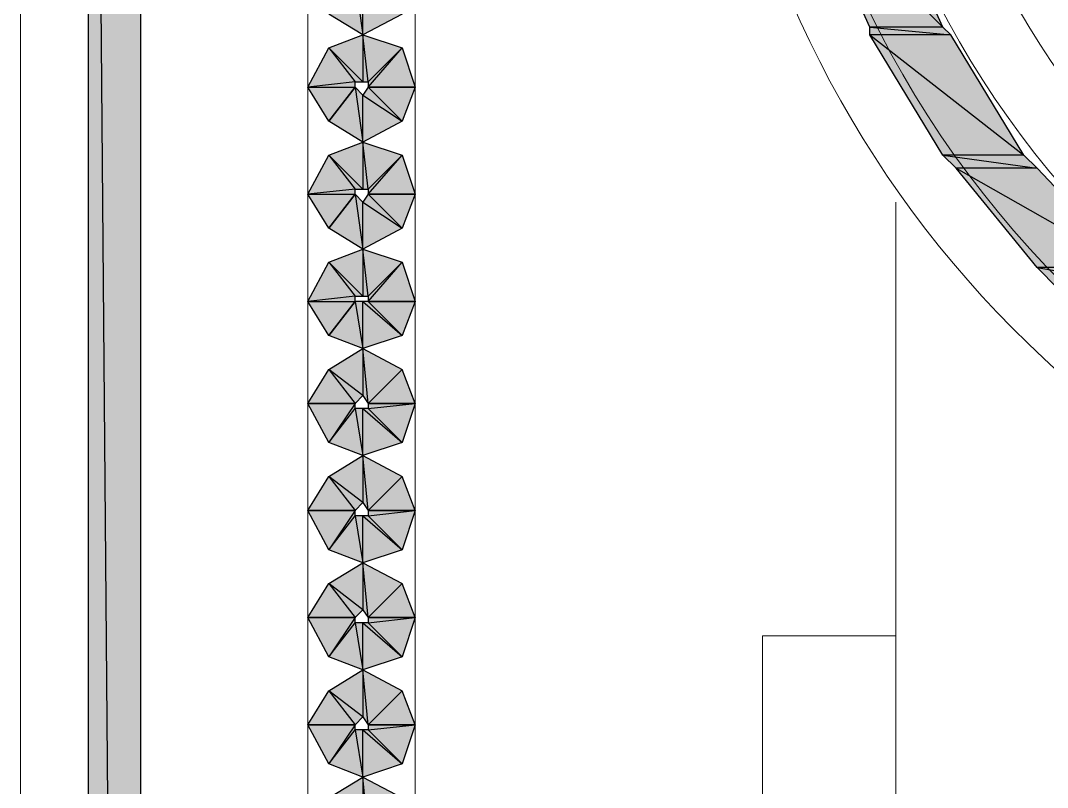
# Model space of a CAD drawing. Header units: millimetres. Extents: x 53 to 176, y -29 to 32.
# Drawn here: x 112.392 to 112.941, y -14.604 to -14.194 of the extents above; entities that cross this region are included whole.
import ezdxf

# ---------------------------------------------------------------- set-up
doc = ezdxf.new("R2010")
doc.units = ezdxf.units.MM
doc.layers.add('15 - Quadro de medição', color=6, linetype='Continuous')

msp = doc.modelspace()

# ---------------------------------------------------------------- hatches: boundary and pattern name
at = {"layer": '15 - Quadro de medição', "true_color": 0x000007}
h = msp.add_hatch(color=7, dxfattribs=at)
h.paths.add_polyline_path([(112.45599, -13.39693), (112.42805, -13.39693), (112.45599, -16.73937)])
h.paths.add_polyline_path([(112.42805, -13.39693), (112.45599, -16.73937), (112.42805, -16.73937)])
h = msp.add_hatch(color=7, dxfattribs=at)
h.paths.add_polyline_path([(112.85267, -14.12604), (112.81356, -14.12604), (112.88479, -14.19727)])
h.paths.add_polyline_path([(112.81356, -14.12604), (112.88479, -14.19727), (112.84568, -14.19727)])
h = msp.add_hatch(color=7, dxfattribs=at)
h.paths.add_polyline_path([(112.55656, -14.19029), (112.57052, -14.17213), (112.57471, -14.20146)])
h.paths.add_polyline_path([(112.57052, -14.17213), (112.57471, -14.20146), (112.57471, -14.17632)])
h.paths.add_polyline_path([(112.57471, -14.20146), (112.57471, -14.17632), (112.59567, -14.19029)])
h.paths.add_polyline_path([(112.57471, -14.17632), (112.59567, -14.19029), (112.57751, -14.17213)])
h.paths.add_polyline_path([(112.59567, -14.19029), (112.57751, -14.17213), (112.60265, -14.17213)])
h = msp.add_hatch(color=7, dxfattribs=at)
h.paths.add_polyline_path([(112.88479, -14.19727), (112.84568, -14.19727), (112.88898, -14.20146)])
h.paths.add_polyline_path([(112.84568, -14.19727), (112.88898, -14.20146), (112.84568, -14.20146)])
h = msp.add_hatch(color=7, dxfattribs=at)
h.paths.add_polyline_path([(112.60265, -14.2294), (112.57751, -14.2294), (112.59567, -14.20844)])
h.paths.add_polyline_path([(112.57751, -14.2294), (112.59567, -14.20844), (112.57751, -14.2266)])
h.paths.add_polyline_path([(112.59567, -14.20844), (112.57751, -14.2266), (112.57471, -14.20146)])
h.paths.add_polyline_path([(112.57751, -14.2266), (112.57471, -14.20146), (112.57471, -14.2266)])
h.paths.add_polyline_path([(112.57471, -14.20146), (112.57471, -14.2266), (112.55656, -14.20844)])
h.paths.add_polyline_path([(112.57471, -14.2266), (112.55656, -14.20844), (112.57052, -14.2266)])
h.paths.add_polyline_path([(112.55656, -14.20844), (112.57052, -14.2266), (112.54538, -14.2294)])
h.paths.add_polyline_path([(112.57052, -14.2266), (112.54538, -14.2294), (112.57052, -14.2294)])
h.paths.add_polyline_path([(112.54538, -14.2294), (112.57052, -14.2294), (112.55656, -14.24755)])
h = msp.add_hatch(color=7, dxfattribs=at)
h.paths.add_polyline_path([(112.88898, -14.20146), (112.84568, -14.20146), (112.92809, -14.26571)])
h.paths.add_polyline_path([(112.84568, -14.20146), (112.92809, -14.26571), (112.88479, -14.26571)])
h = msp.add_hatch(color=7, dxfattribs=at)
h.paths.add_polyline_path([(112.55656, -14.24755), (112.57052, -14.2294), (112.57471, -14.25873)])
h.paths.add_polyline_path([(112.57052, -14.2294), (112.57471, -14.25873), (112.57471, -14.23359)])
h.paths.add_polyline_path([(112.57471, -14.25873), (112.57471, -14.23359), (112.59567, -14.24755)])
h.paths.add_polyline_path([(112.57471, -14.23359), (112.59567, -14.24755), (112.57751, -14.2294)])
h.paths.add_polyline_path([(112.59567, -14.24755), (112.57751, -14.2294), (112.60265, -14.2294)])
h = msp.add_hatch(color=7, dxfattribs=at)
h.paths.add_polyline_path([(112.60265, -14.28666), (112.57751, -14.28666), (112.59567, -14.26571)])
h.paths.add_polyline_path([(112.57751, -14.28666), (112.59567, -14.26571), (112.57751, -14.28387)])
h.paths.add_polyline_path([(112.59567, -14.26571), (112.57751, -14.28387), (112.57471, -14.25873)])
h.paths.add_polyline_path([(112.57751, -14.28387), (112.57471, -14.25873), (112.57471, -14.28387)])
h.paths.add_polyline_path([(112.57471, -14.25873), (112.57471, -14.28387), (112.55656, -14.26571)])
h.paths.add_polyline_path([(112.57471, -14.28387), (112.55656, -14.26571), (112.57052, -14.28387)])
h.paths.add_polyline_path([(112.55656, -14.26571), (112.57052, -14.28387), (112.54538, -14.28666)])
h.paths.add_polyline_path([(112.57052, -14.28387), (112.54538, -14.28666), (112.57052, -14.28666)])
h.paths.add_polyline_path([(112.54538, -14.28666), (112.57052, -14.28666), (112.55656, -14.30482)])
h = msp.add_hatch(color=7, dxfattribs=at)
h.paths.add_polyline_path([(112.92809, -14.26571), (112.88479, -14.26571), (112.93508, -14.27269)])
h.paths.add_polyline_path([(112.88479, -14.26571), (112.93508, -14.27269), (112.89178, -14.27269)])
h = msp.add_hatch(color=7, dxfattribs=at)
h.paths.add_polyline_path([(112.93508, -14.27269), (112.89178, -14.27269), (112.98536, -14.32577)])
h.paths.add_polyline_path([(112.89178, -14.27269), (112.98536, -14.32577), (112.93508, -14.32577)])
h = msp.add_hatch(color=7, dxfattribs=at)
h.paths.add_polyline_path([(112.55656, -14.30482), (112.57052, -14.28666), (112.57471, -14.31599)])
h.paths.add_polyline_path([(112.57052, -14.28666), (112.57471, -14.31599), (112.57471, -14.29085)])
h.paths.add_polyline_path([(112.57471, -14.31599), (112.57471, -14.29085), (112.59567, -14.30482)])
h.paths.add_polyline_path([(112.57471, -14.29085), (112.59567, -14.30482), (112.57751, -14.28666)])
h.paths.add_polyline_path([(112.59567, -14.30482), (112.57751, -14.28666), (112.60265, -14.28666)])
h = msp.add_hatch(color=7, dxfattribs=at)
h.paths.add_polyline_path([(112.60265, -14.34393), (112.57751, -14.34393), (112.59567, -14.32298)])
h.paths.add_polyline_path([(112.57751, -14.34393), (112.59567, -14.32298), (112.57751, -14.34114)])
h.paths.add_polyline_path([(112.59567, -14.32298), (112.57751, -14.34114), (112.57471, -14.31599)])
h.paths.add_polyline_path([(112.57751, -14.34114), (112.57471, -14.31599), (112.57471, -14.34114)])
h.paths.add_polyline_path([(112.57471, -14.31599), (112.57471, -14.34114), (112.55656, -14.32298)])
h.paths.add_polyline_path([(112.57471, -14.34114), (112.55656, -14.32298), (112.57052, -14.34114)])
h.paths.add_polyline_path([(112.55656, -14.32298), (112.57052, -14.34114), (112.54538, -14.34393)])
h.paths.add_polyline_path([(112.57052, -14.34114), (112.54538, -14.34393), (112.57052, -14.34393)])
h.paths.add_polyline_path([(112.54538, -14.34393), (112.57052, -14.34393), (112.55656, -14.36209)])
h = msp.add_hatch(color=7, dxfattribs=at)
h.paths.add_polyline_path([(112.98536, -14.32577), (112.93508, -14.32577), (112.99933, -14.33695)])
h.paths.add_polyline_path([(112.93508, -14.32577), (112.99933, -14.33695), (112.94625, -14.33695)])
h = msp.add_hatch(color=7, dxfattribs=at)
h.paths.add_polyline_path([(112.55656, -14.36209), (112.57052, -14.34393), (112.57471, -14.36907)])
h.paths.add_polyline_path([(112.57052, -14.34393), (112.57471, -14.36907), (112.57471, -14.34393)])
h.paths.add_polyline_path([(112.57471, -14.36907), (112.57471, -14.34393), (112.59567, -14.36209)])
h.paths.add_polyline_path([(112.57471, -14.34393), (112.59567, -14.36209), (112.57751, -14.34393)])
h.paths.add_polyline_path([(112.59567, -14.36209), (112.57751, -14.34393), (112.60265, -14.34393)])
h = msp.add_hatch(color=7, dxfattribs=at)
h.paths.add_polyline_path([(112.60265, -14.3984), (112.59567, -14.38025), (112.57751, -14.3984)])
h.paths.add_polyline_path([(112.59567, -14.38025), (112.57751, -14.3984), (112.57471, -14.36907)])
h.paths.add_polyline_path([(112.57751, -14.3984), (112.57471, -14.36907), (112.57471, -14.39421)])
h.paths.add_polyline_path([(112.57471, -14.36907), (112.57471, -14.39421), (112.55656, -14.38025)])
h.paths.add_polyline_path([(112.57471, -14.39421), (112.55656, -14.38025), (112.57052, -14.3984)])
h.paths.add_polyline_path([(112.55656, -14.38025), (112.57052, -14.3984), (112.54538, -14.3984)])
h = msp.add_hatch(color=7, dxfattribs=at)
h.paths.add_polyline_path([(112.54538, -14.3984), (112.57052, -14.3984), (112.55656, -14.41935)])
h.paths.add_polyline_path([(112.57052, -14.3984), (112.55656, -14.41935), (112.57052, -14.4012)])
h.paths.add_polyline_path([(112.55656, -14.41935), (112.57052, -14.4012), (112.57471, -14.42634)])
h.paths.add_polyline_path([(112.57052, -14.4012), (112.57471, -14.42634), (112.57471, -14.4012)])
h.paths.add_polyline_path([(112.57471, -14.42634), (112.57471, -14.4012), (112.59567, -14.41935)])
h.paths.add_polyline_path([(112.57471, -14.4012), (112.59567, -14.41935), (112.57751, -14.4012)])
h.paths.add_polyline_path([(112.59567, -14.41935), (112.57751, -14.4012), (112.60265, -14.3984)])
h.paths.add_polyline_path([(112.57751, -14.4012), (112.60265, -14.3984), (112.57751, -14.3984)])
h = msp.add_hatch(color=7, dxfattribs=at)
h.paths.add_polyline_path([(112.60265, -14.45567), (112.59567, -14.43751), (112.57751, -14.45567)])
h.paths.add_polyline_path([(112.59567, -14.43751), (112.57751, -14.45567), (112.57471, -14.42634)])
h.paths.add_polyline_path([(112.57751, -14.45567), (112.57471, -14.42634), (112.57471, -14.45148)])
h.paths.add_polyline_path([(112.57471, -14.42634), (112.57471, -14.45148), (112.55656, -14.43751)])
h.paths.add_polyline_path([(112.57471, -14.45148), (112.55656, -14.43751), (112.57052, -14.45567)])
h.paths.add_polyline_path([(112.55656, -14.43751), (112.57052, -14.45567), (112.54538, -14.45567)])
h = msp.add_hatch(color=7, dxfattribs=at)
h.paths.add_polyline_path([(112.54538, -14.45567), (112.57052, -14.45567), (112.55656, -14.47662)])
h.paths.add_polyline_path([(112.57052, -14.45567), (112.55656, -14.47662), (112.57052, -14.45846)])
h.paths.add_polyline_path([(112.55656, -14.47662), (112.57052, -14.45846), (112.57471, -14.48361)])
h.paths.add_polyline_path([(112.57052, -14.45846), (112.57471, -14.48361), (112.57471, -14.45846)])
h.paths.add_polyline_path([(112.57471, -14.48361), (112.57471, -14.45846), (112.59567, -14.47662)])
h.paths.add_polyline_path([(112.57471, -14.45846), (112.59567, -14.47662), (112.57751, -14.45846)])
h.paths.add_polyline_path([(112.59567, -14.47662), (112.57751, -14.45846), (112.60265, -14.45567)])
h.paths.add_polyline_path([(112.57751, -14.45846), (112.60265, -14.45567), (112.57751, -14.45567)])
h = msp.add_hatch(color=7, dxfattribs=at)
h.paths.add_polyline_path([(112.60265, -14.51294), (112.59567, -14.49478), (112.57751, -14.51294)])
h.paths.add_polyline_path([(112.59567, -14.49478), (112.57751, -14.51294), (112.57471, -14.48361)])
h.paths.add_polyline_path([(112.57751, -14.51294), (112.57471, -14.48361), (112.57471, -14.50875)])
h.paths.add_polyline_path([(112.57471, -14.48361), (112.57471, -14.50875), (112.55656, -14.49478)])
h.paths.add_polyline_path([(112.57471, -14.50875), (112.55656, -14.49478), (112.57052, -14.51294)])
h.paths.add_polyline_path([(112.55656, -14.49478), (112.57052, -14.51294), (112.54538, -14.51294)])
h = msp.add_hatch(color=7, dxfattribs=at)
h.paths.add_polyline_path([(112.54538, -14.51294), (112.57052, -14.51294), (112.55656, -14.53389)])
h.paths.add_polyline_path([(112.57052, -14.51294), (112.55656, -14.53389), (112.57052, -14.51573)])
h.paths.add_polyline_path([(112.55656, -14.53389), (112.57052, -14.51573), (112.57471, -14.54087)])
h.paths.add_polyline_path([(112.57052, -14.51573), (112.57471, -14.54087), (112.57471, -14.51573)])
h.paths.add_polyline_path([(112.57471, -14.54087), (112.57471, -14.51573), (112.59567, -14.53389)])
h.paths.add_polyline_path([(112.57471, -14.51573), (112.59567, -14.53389), (112.57751, -14.51573)])
h.paths.add_polyline_path([(112.59567, -14.53389), (112.57751, -14.51573), (112.60265, -14.51294)])
h.paths.add_polyline_path([(112.57751, -14.51573), (112.60265, -14.51294), (112.57751, -14.51294)])
h = msp.add_hatch(color=7, dxfattribs=at)
h.paths.add_polyline_path([(112.60265, -14.5702), (112.59567, -14.55205), (112.57751, -14.5702)])
h.paths.add_polyline_path([(112.59567, -14.55205), (112.57751, -14.5702), (112.57471, -14.54087)])
h.paths.add_polyline_path([(112.57751, -14.5702), (112.57471, -14.54087), (112.57471, -14.56601)])
h.paths.add_polyline_path([(112.57471, -14.54087), (112.57471, -14.56601), (112.55656, -14.55205)])
h.paths.add_polyline_path([(112.57471, -14.56601), (112.55656, -14.55205), (112.57052, -14.5702)])
h.paths.add_polyline_path([(112.55656, -14.55205), (112.57052, -14.5702), (112.54538, -14.5702)])
h = msp.add_hatch(color=7, dxfattribs=at)
h.paths.add_polyline_path([(112.54538, -14.5702), (112.57052, -14.5702), (112.55656, -14.59116)])
h.paths.add_polyline_path([(112.57052, -14.5702), (112.55656, -14.59116), (112.57052, -14.573)])
h.paths.add_polyline_path([(112.55656, -14.59116), (112.57052, -14.573), (112.57471, -14.59814)])
h.paths.add_polyline_path([(112.57052, -14.573), (112.57471, -14.59814), (112.57471, -14.573)])
h.paths.add_polyline_path([(112.57471, -14.59814), (112.57471, -14.573), (112.59567, -14.59116)])
h.paths.add_polyline_path([(112.57471, -14.573), (112.59567, -14.59116), (112.57751, -14.573)])
h.paths.add_polyline_path([(112.59567, -14.59116), (112.57751, -14.573), (112.60265, -14.5702)])
h.paths.add_polyline_path([(112.57751, -14.573), (112.60265, -14.5702), (112.57751, -14.5702)])
h = msp.add_hatch(color=7, dxfattribs=at)
h.paths.add_polyline_path([(112.60265, -14.62747), (112.59567, -14.60931), (112.57751, -14.62747)])
h.paths.add_polyline_path([(112.59567, -14.60931), (112.57751, -14.62747), (112.57471, -14.59814)])
h.paths.add_polyline_path([(112.57751, -14.62747), (112.57471, -14.59814), (112.57471, -14.62328)])
h.paths.add_polyline_path([(112.57471, -14.59814), (112.57471, -14.62328), (112.55656, -14.60931)])
h.paths.add_polyline_path([(112.57471, -14.62328), (112.55656, -14.60931), (112.57052, -14.62747)])
h.paths.add_polyline_path([(112.55656, -14.60931), (112.57052, -14.62747), (112.54538, -14.62747)])

# ---------------------------------------------------------------- linework, layer by layer
at = {"layer": '15 - Quadro de medição', "color": 7, "linetype": 'Continuous', "lineweight": 20, "true_color": 0x000007}
msp.add_lwpolyline([(112.39174, -13.03237), (114.24803, -13.03237), (114.24803, -16.73937), (112.39174, -16.73937)], close=True, dxfattribs=at)
for points in [[(112.45599, -16.73937), (112.45599, -13.18183), (112.45599, -13.18183)], [(114.24803, -13.26144), (114.24803, -16.73937), (112.39174, -16.73937), (112.39174, -13.26144)], [(112.42805, -13.39693), (112.42805, -16.73937), (112.45599, -16.73937), (112.41269, -16.73937)], [(112.54538, -14.68334), (112.54538, -13.77545), (112.54538, -13.77545)], [(112.60265, -13.77545), (112.60265, -14.68334), (112.60265, -14.68334)], [(112.57471, -14.21263), (112.57471, -14.20146), (112.57471, -14.20146)], [(112.85965, -14.63725), (112.85965, -14.29085), (112.85965, -14.29085)], [(112.78842, -14.63725), (112.78842, -14.52271), (112.85965, -14.52271)]]:
    msp.add_lwpolyline(points, dxfattribs=at)
at = {"layer": '15 - Quadro de medição', "color": 7, "linetype": 'Continuous', "lineweight": -2, "true_color": 0x000007}
for points in [[(112.45599, -13.39693), (112.42805, -13.39693), (112.45599, -16.73937)], [(112.42805, -13.39693), (112.45599, -16.73937), (112.42805, -16.73937)], [(112.85267, -14.12604), (112.81356, -14.12604), (112.88479, -14.19727)], [(112.81356, -14.12604), (112.88479, -14.19727), (112.84568, -14.19727)], [(112.55656, -14.19029), (112.57052, -14.17213), (112.57471, -14.20146)], [(112.57052, -14.17213), (112.57471, -14.20146), (112.57471, -14.17632)], [(112.57471, -14.20146), (112.57471, -14.17632), (112.59567, -14.19029)], [(112.88479, -14.19727), (112.84568, -14.19727), (112.88898, -14.20146)], [(112.84568, -14.19727), (112.88898, -14.20146), (112.84568, -14.20146)], [(112.57471, -14.20146), (112.57471, -14.2266), (112.55656, -14.20844)], [(112.59567, -14.20844), (112.57751, -14.2266), (112.57471, -14.20146)], [(112.57751, -14.2266), (112.57471, -14.20146), (112.57471, -14.2266)], [(112.88898, -14.20146), (112.84568, -14.20146), (112.92809, -14.26571)], [(112.84568, -14.20146), (112.92809, -14.26571), (112.88479, -14.26571)], [(112.55656, -14.20844), (112.57052, -14.2266), (112.54538, -14.2294)], [(112.57471, -14.2266), (112.55656, -14.20844), (112.57052, -14.2266)], [(112.60265, -14.2294), (112.57751, -14.2294), (112.59567, -14.20844)], [(112.57751, -14.2294), (112.59567, -14.20844), (112.57751, -14.2266)], [(112.57052, -14.2266), (112.54538, -14.2294), (112.57052, -14.2294)], [(112.54538, -14.2294), (112.57052, -14.2294), (112.55656, -14.24755)], [(112.55656, -14.24755), (112.57052, -14.2294), (112.57471, -14.25873)], [(112.57052, -14.2294), (112.57471, -14.25873), (112.57471, -14.23359)], [(112.57471, -14.23359), (112.59567, -14.24755), (112.57751, -14.2294)], [(112.57471, -14.25873), (112.57471, -14.23359), (112.59567, -14.24755)], [(112.59567, -14.24755), (112.57751, -14.2294), (112.60265, -14.2294)], [(112.57471, -14.25873), (112.57471, -14.28387), (112.55656, -14.26571)], [(112.59567, -14.26571), (112.57751, -14.28387), (112.57471, -14.25873)], [(112.57751, -14.28387), (112.57471, -14.25873), (112.57471, -14.28387)], [(112.55656, -14.26571), (112.57052, -14.28387), (112.54538, -14.28666)], [(112.57471, -14.28387), (112.55656, -14.26571), (112.57052, -14.28387)], [(112.60265, -14.28666), (112.57751, -14.28666), (112.59567, -14.26571)], [(112.57751, -14.28666), (112.59567, -14.26571), (112.57751, -14.28387)], [(112.92809, -14.26571), (112.88479, -14.26571), (112.93508, -14.27269)], [(112.88479, -14.26571), (112.93508, -14.27269), (112.89178, -14.27269)], [(112.93508, -14.27269), (112.89178, -14.27269), (112.98536, -14.32577)], [(112.89178, -14.27269), (112.98536, -14.32577), (112.93508, -14.32577)], [(112.57052, -14.28387), (112.54538, -14.28666), (112.57052, -14.28666)], [(112.54538, -14.28666), (112.57052, -14.28666), (112.55656, -14.30482)], [(112.55656, -14.30482), (112.57052, -14.28666), (112.57471, -14.31599)], [(112.57052, -14.28666), (112.57471, -14.31599), (112.57471, -14.29085)], [(112.57471, -14.29085), (112.59567, -14.30482), (112.57751, -14.28666)], [(112.59567, -14.30482), (112.57751, -14.28666), (112.60265, -14.28666)], [(112.57471, -14.31599), (112.57471, -14.29085), (112.59567, -14.30482)], [(112.57471, -14.31599), (112.57471, -14.34114), (112.55656, -14.32298)], [(112.59567, -14.32298), (112.57751, -14.34114), (112.57471, -14.31599)], [(112.57751, -14.34114), (112.57471, -14.31599), (112.57471, -14.34114)], [(112.55656, -14.32298), (112.57052, -14.34114), (112.54538, -14.34393)], [(112.57471, -14.34114), (112.55656, -14.32298), (112.57052, -14.34114)], [(112.60265, -14.34393), (112.57751, -14.34393), (112.59567, -14.32298)], [(112.57751, -14.34393), (112.59567, -14.32298), (112.57751, -14.34114)], [(112.98536, -14.32577), (112.93508, -14.32577), (112.99933, -14.33695)], [(112.93508, -14.32577), (112.99933, -14.33695), (112.94625, -14.33695)], [(112.57052, -14.34114), (112.54538, -14.34393), (112.57052, -14.34393)], [(112.54538, -14.34393), (112.57052, -14.34393), (112.55656, -14.36209)], [(112.55656, -14.36209), (112.57052, -14.34393), (112.57471, -14.36907)], [(112.57052, -14.34393), (112.57471, -14.36907), (112.57471, -14.34393)], [(112.57471, -14.36907), (112.57471, -14.34393), (112.59567, -14.36209)], [(112.57471, -14.34393), (112.59567, -14.36209), (112.57751, -14.34393)], [(112.59567, -14.36209), (112.57751, -14.34393), (112.60265, -14.34393)], [(112.57471, -14.36907), (112.57471, -14.39421), (112.55656, -14.38025)], [(112.59567, -14.38025), (112.57751, -14.3984), (112.57471, -14.36907)], [(112.57751, -14.3984), (112.57471, -14.36907), (112.57471, -14.39421)], [(112.55656, -14.38025), (112.57052, -14.3984), (112.54538, -14.3984)], [(112.57471, -14.39421), (112.55656, -14.38025), (112.57052, -14.3984)], [(112.60265, -14.3984), (112.59567, -14.38025), (112.57751, -14.3984)], [(112.54538, -14.3984), (112.57052, -14.3984), (112.55656, -14.41935)], [(112.57052, -14.3984), (112.55656, -14.41935), (112.57052, -14.4012)], [(112.55656, -14.41935), (112.57052, -14.4012), (112.57471, -14.42634)], [(112.57052, -14.4012), (112.57471, -14.42634), (112.57471, -14.4012)], [(112.57471, -14.42634), (112.57471, -14.4012), (112.59567, -14.41935)], [(112.57471, -14.4012), (112.59567, -14.41935), (112.57751, -14.4012)], [(112.59567, -14.41935), (112.57751, -14.4012), (112.60265, -14.3984)], [(112.57751, -14.4012), (112.60265, -14.3984), (112.57751, -14.3984)], [(112.57471, -14.42634), (112.57471, -14.45148), (112.55656, -14.43751)], [(112.59567, -14.43751), (112.57751, -14.45567), (112.57471, -14.42634)], [(112.57751, -14.45567), (112.57471, -14.42634), (112.57471, -14.45148)], [(112.55656, -14.43751), (112.57052, -14.45567), (112.54538, -14.45567)], [(112.57471, -14.45148), (112.55656, -14.43751), (112.57052, -14.45567)], [(112.60265, -14.45567), (112.59567, -14.43751), (112.57751, -14.45567)], [(112.54538, -14.45567), (112.57052, -14.45567), (112.55656, -14.47662)], [(112.57052, -14.45567), (112.55656, -14.47662), (112.57052, -14.45846)], [(112.55656, -14.47662), (112.57052, -14.45846), (112.57471, -14.48361)], [(112.57052, -14.45846), (112.57471, -14.48361), (112.57471, -14.45846)], [(112.57471, -14.48361), (112.57471, -14.45846), (112.59567, -14.47662)], [(112.57471, -14.45846), (112.59567, -14.47662), (112.57751, -14.45846)], [(112.59567, -14.47662), (112.57751, -14.45846), (112.60265, -14.45567)], [(112.57751, -14.45846), (112.60265, -14.45567), (112.57751, -14.45567)], [(112.57471, -14.48361), (112.57471, -14.50875), (112.55656, -14.49478)], [(112.59567, -14.49478), (112.57751, -14.51294), (112.57471, -14.48361)], [(112.57751, -14.51294), (112.57471, -14.48361), (112.57471, -14.50875)], [(112.55656, -14.49478), (112.57052, -14.51294), (112.54538, -14.51294)], [(112.57471, -14.50875), (112.55656, -14.49478), (112.57052, -14.51294)], [(112.60265, -14.51294), (112.59567, -14.49478), (112.57751, -14.51294)], [(112.54538, -14.51294), (112.57052, -14.51294), (112.55656, -14.53389)], [(112.57052, -14.51294), (112.55656, -14.53389), (112.57052, -14.51573)], [(112.59567, -14.53389), (112.57751, -14.51573), (112.60265, -14.51294)], [(112.57751, -14.51573), (112.60265, -14.51294), (112.57751, -14.51294)], [(112.55656, -14.53389), (112.57052, -14.51573), (112.57471, -14.54087)], [(112.57052, -14.51573), (112.57471, -14.54087), (112.57471, -14.51573)], [(112.57471, -14.54087), (112.57471, -14.51573), (112.59567, -14.53389)], [(112.57471, -14.51573), (112.59567, -14.53389), (112.57751, -14.51573)], [(112.57471, -14.54087), (112.57471, -14.56601), (112.55656, -14.55205)], [(112.59567, -14.55205), (112.57751, -14.5702), (112.57471, -14.54087)], [(112.57751, -14.5702), (112.57471, -14.54087), (112.57471, -14.56601)], [(112.55656, -14.55205), (112.57052, -14.5702), (112.54538, -14.5702)], [(112.57471, -14.56601), (112.55656, -14.55205), (112.57052, -14.5702)], [(112.60265, -14.5702), (112.59567, -14.55205), (112.57751, -14.5702)], [(112.54538, -14.5702), (112.57052, -14.5702), (112.55656, -14.59116)], [(112.57052, -14.5702), (112.55656, -14.59116), (112.57052, -14.573)], [(112.55656, -14.59116), (112.57052, -14.573), (112.57471, -14.59814)], [(112.57052, -14.573), (112.57471, -14.59814), (112.57471, -14.573)], [(112.57471, -14.59814), (112.57471, -14.573), (112.59567, -14.59116)], [(112.57471, -14.573), (112.59567, -14.59116), (112.57751, -14.573)], [(112.59567, -14.59116), (112.57751, -14.573), (112.60265, -14.5702)], [(112.57751, -14.573), (112.60265, -14.5702), (112.57751, -14.5702)], [(112.57471, -14.59814), (112.57471, -14.62328), (112.55656, -14.60931)], [(112.59567, -14.60931), (112.57751, -14.62747), (112.57471, -14.59814)], [(112.57751, -14.62747), (112.57471, -14.59814), (112.57471, -14.62328)]]:
    msp.add_lwpolyline(points, close=True, dxfattribs=at)
at = {"layer": '15 - Quadro de medição', "color": 7, "linetype": 'Continuous', "lineweight": 20, "true_color": 0x000007}
for points in [[(113.86113, -13.95703), (113.86113, -13.66091), (113.62228, -13.42207), (113.32617, -13.42207), (113.32617, -13.42207), (113.03145, -13.42207), (112.79261, -13.66091), (112.79261, -13.95703), (112.79261, -13.95703), (112.79261, -14.25174), (113.03145, -14.49059), (113.32617, -14.49059), (113.32617, -14.49059), (113.62228, -14.49059), (113.86113, -14.25174), (113.86113, -13.95703)], [(113.06498, -13.45), (112.83172, -13.57013), (112.7102, -13.83551), (112.77305, -14.09112), (112.77305, -14.09112), (112.83451, -14.34672), (113.06358, -14.5269), (113.32617, -14.5269), (113.32617, -14.5269), (113.59016, -14.5269), (113.81923, -14.34672), (113.88068, -14.09112), (113.88068, -14.09112), (113.94354, -13.83551), (113.82202, -13.57013), (113.58876, -13.45)], [(113.82621, -13.95703), (113.82621, -13.68047), (113.60273, -13.45699), (113.32617, -13.45699), (113.32617, -13.45699), (113.05101, -13.45699), (112.82753, -13.68047), (112.82753, -13.95703), (112.82753, -13.95703), (112.82753, -14.23219), (113.05101, -14.45567), (113.32617, -14.45567), (113.32617, -14.45567), (113.60273, -14.45567), (113.82621, -14.23219), (113.82621, -13.95703)], [(113.78989, -13.95703), (113.78989, -13.70002), (113.58317, -13.4933), (113.32617, -13.4933), (113.32617, -13.4933), (113.07056, -13.4933), (112.86384, -13.70002), (112.86384, -13.95703), (112.86384, -13.95703), (112.86384, -14.21263), (113.07056, -14.41935), (113.32617, -14.41935), (113.32617, -14.41935), (113.58317, -14.41935), (113.78989, -14.21263), (113.78989, -13.95703)]]:
    msp.add_open_spline(points, degree=3, knots=[0, 0, 0, 0, 0.0625, 0.0625, 0.0625, 0.062501, 0.125, 0.125, 0.125, 0.125001, 0.1875, 0.1875, 0.1875, 0.187501, 1, 1, 1, 1], dxfattribs=at)

doc.saveas('drawing.dxf')
